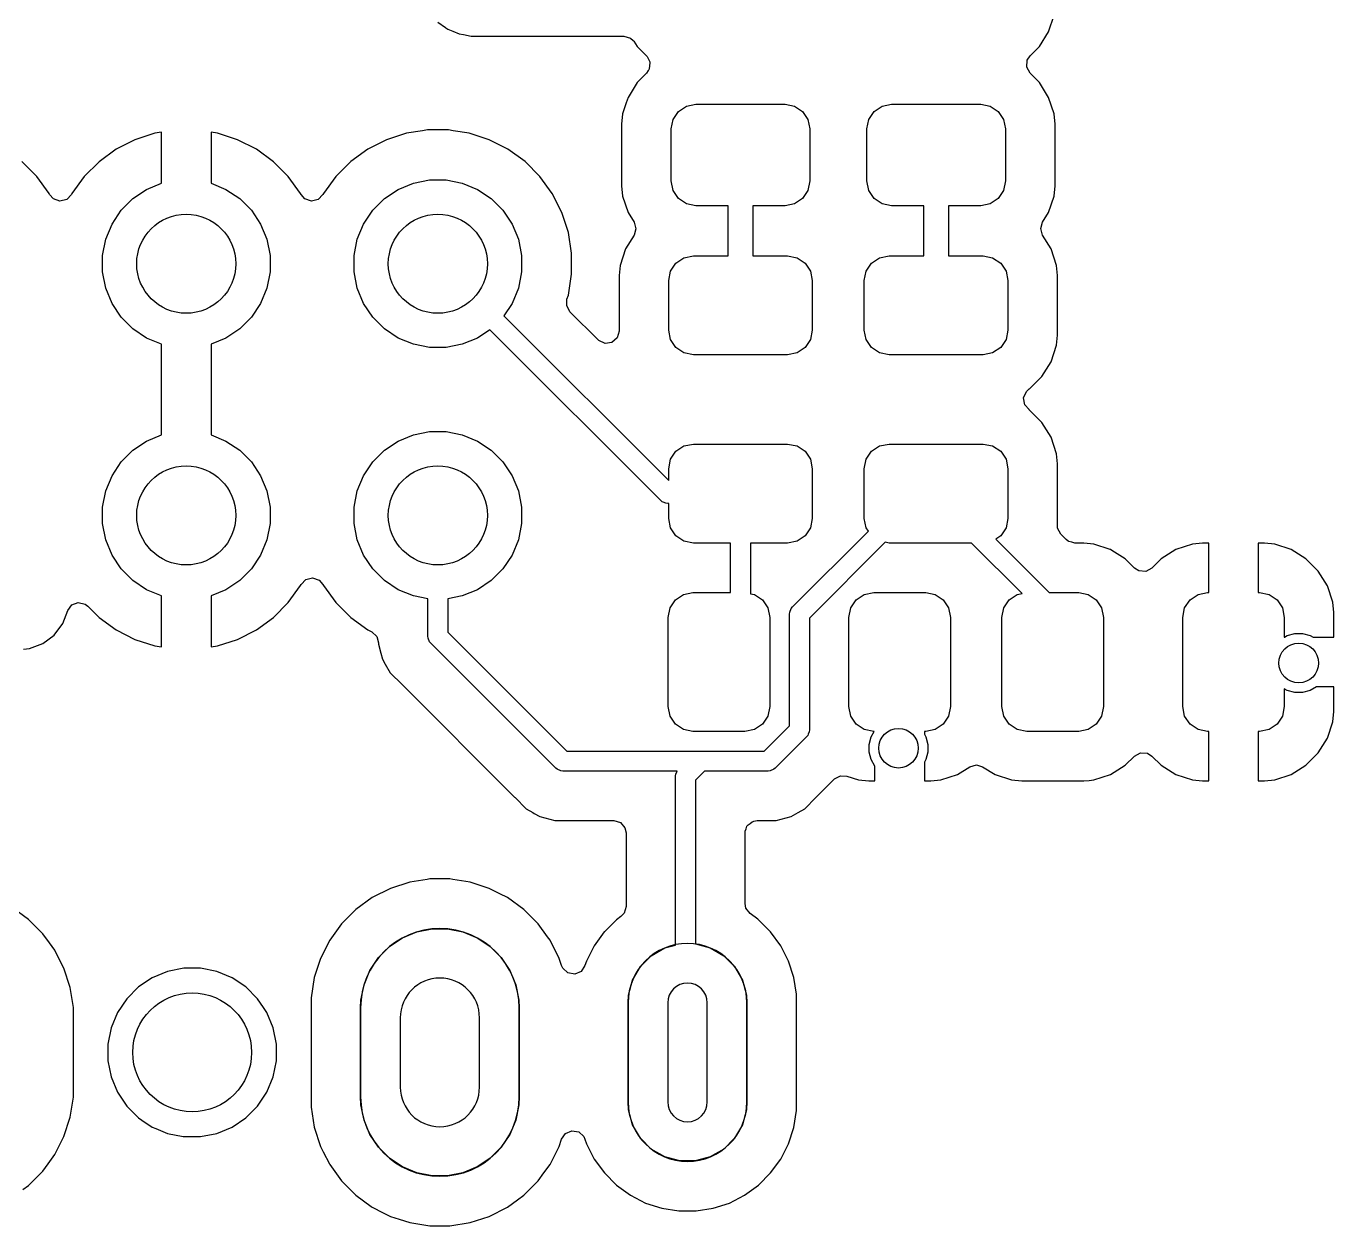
# Model space of a CAD drawing. Header units: inches. Extents: x 1.91 to 4.47, y -4.27 to -2.07.
# Drawn here: x 2.53 to 3.05, y -3.967 to -3.49 of the extents above; entities that cross this region are included whole.
import ezdxf

# ---------------------------------------------------------------- set-up
doc = ezdxf.new("R2010")
doc.units = ezdxf.units.IN
doc.header["$MEASUREMENT"] = 0
doc.layers.add('BLACK', color=250, linetype='CONTINUOUS')

msp = doc.modelspace()

# ---------------------------------------------------------------- linework, layer by layer
at = {"layer": 'BLACK', "linetype": 'CONTINUOUS'}
for p, q in [((2.93641, -3.4921), (2.93858, -3.48554)), ((2.69365, -3.48832), (2.69668, -3.49034)), ((2.69668, -3.49034), (2.69691, -3.4905)), ((2.69691, -3.4905), (2.69691, -3.4905)), ((2.69691, -3.4905), (2.69769, -3.49102)), ((2.69769, -3.49102), (2.69769, -3.49102)), ((2.69769, -3.49102), (2.69769, -3.49102)), ((2.69769, -3.49102), (2.69959, -3.4918)), ((2.69959, -3.4918), (2.69959, -3.4918)), ((2.69959, -3.4918), (2.69959, -3.4918)), ((2.69959, -3.4918), (2.70217, -3.49287)), ((2.93278, -3.49798), (2.93641, -3.4921)), ((2.70217, -3.49287), (2.70383, -3.4932)), ((2.70383, -3.4932), (2.70692, -3.49382)), ((2.70692, -3.49382), (2.70692, -3.49382)), ((2.70692, -3.49382), (2.70692, -3.49382)), ((2.70692, -3.49382), (2.70692, -3.49382)), ((2.70692, -3.49382), (2.76763, -3.49382)), ((2.76763, -3.49382), (2.77027, -3.49459)), ((2.77027, -3.49459), (2.77133, -3.49552)), ((2.77133, -3.49552), (2.77159, -3.49581)), ((2.77159, -3.49581), (2.77292, -3.49798)), ((2.77292, -3.49798), (2.77674, -3.50179)), ((2.77674, -3.50179), (2.77686, -3.50193)), ((2.77686, -3.50193), (2.77736, -3.50303)), ((2.77736, -3.50303), (2.77793, -3.50408)), ((2.92797, -3.50341), (2.9291, -3.50167)), ((2.9291, -3.50167), (2.93074, -3.50002)), ((2.93074, -3.50002), (2.93278, -3.49798)), ((2.77731, -3.50749), (2.77661, -3.50857)), ((2.77759, -3.50716), (2.77731, -3.50749)), ((2.77762, -3.50701), (2.77759, -3.50716)), ((2.77773, -3.50682), (2.77762, -3.50701)), ((2.77782, -3.50563), (2.77773, -3.50682)), ((2.77799, -3.50444), (2.77782, -3.50563)), ((2.77793, -3.50408), (2.77792, -3.50427)), ((2.77792, -3.50427), (2.77799, -3.50444)), ((2.92778, -3.50616), (2.92797, -3.50341)), ((2.9291, -3.50857), (2.92778, -3.50616)), ((2.77292, -3.51226), (2.7693, -3.51814)), ((2.77661, -3.50857), (2.77292, -3.51226)), ((2.93278, -3.51226), (2.9291, -3.50857)), ((2.93641, -3.51814), (2.93278, -3.51226)), ((2.7693, -3.51814), (2.76857, -3.52034)), ((2.7693, -3.51814), (2.7693, -3.51814)), ((2.93858, -3.52469), (2.93641, -3.51814)), ((2.76857, -3.52034), (2.76713, -3.52469)), ((2.78717, -3.52694), (2.7893, -3.52375)), ((2.7893, -3.52375), (2.79249, -3.52162)), ((2.79249, -3.52162), (2.79626, -3.52087)), ((2.79626, -3.52087), (2.83169, -3.52087)), ((2.83169, -3.52087), (2.83546, -3.52162)), ((2.83546, -3.52162), (2.83865, -3.52375)), ((2.83865, -3.52375), (2.84079, -3.52694)), ((2.86492, -3.52694), (2.86706, -3.52375)), ((2.86706, -3.52375), (2.87025, -3.52162)), ((2.87025, -3.52162), (2.87402, -3.52087)), ((2.87402, -3.52087), (2.90945, -3.52087)), ((2.90945, -3.52087), (2.91322, -3.52162)), ((2.91322, -3.52162), (2.91641, -3.52375)), ((2.91641, -3.52375), (2.91854, -3.52694)), ((2.76713, -3.52469), (2.76671, -3.52874)), ((2.76671, -3.52874), (2.76671, -3.55335)), ((2.76713, -3.52469), (2.76713, -3.52469)), ((2.76713, -3.52469), (2.76713, -3.52469)), ((2.78642, -3.53071), (2.78717, -3.52694)), ((2.84079, -3.52694), (2.84154, -3.53071)), ((2.86417, -3.53071), (2.86492, -3.52694)), ((2.91854, -3.52694), (2.91929, -3.53071)), ((2.939, -3.52874), (2.93858, -3.52469)), ((2.939, -3.55335), (2.939, -3.52874)), ((2.58125, -3.53241), (2.5733, -3.535)), ((2.58386, -3.532), (2.58125, -3.53241)), ((2.58386, -3.55228), (2.58386, -3.532)), ((2.58386, -3.532), (2.58386, -3.532)), ((2.60615, -3.53241), (2.60354, -3.532)), ((2.60354, -3.532), (2.60354, -3.55228)), ((2.6141, -3.535), (2.60615, -3.53241)), ((2.68125, -3.53239), (2.67329, -3.53498)), ((2.6876, -3.53139), (2.68125, -3.53239)), ((2.68952, -3.53108), (2.6876, -3.53139)), ((2.69789, -3.53108), (2.68952, -3.53108)), ((2.6998, -3.53139), (2.69789, -3.53108)), ((2.70615, -3.53239), (2.6998, -3.53139)), ((2.71411, -3.53498), (2.70615, -3.53239)), ((2.70615, -3.53239), (2.70615, -3.53239)), ((2.70615, -3.53239), (2.70615, -3.53239)), ((2.78642, -3.55138), (2.78642, -3.53071)), ((2.84154, -3.53071), (2.84154, -3.55138)), ((2.86417, -3.55138), (2.86417, -3.53071)), ((2.91929, -3.53071), (2.91929, -3.55138)), ((2.56584, -3.53879), (2.55908, -3.54371)), ((2.5733, -3.535), (2.56584, -3.53879)), ((2.62156, -3.53879), (2.6141, -3.535)), ((2.62833, -3.54371), (2.62156, -3.53879)), ((2.66583, -3.53878), (2.65906, -3.5437)), ((2.67329, -3.53498), (2.66583, -3.53878)), ((2.72157, -3.53878), (2.71411, -3.53498)), ((2.71411, -3.53498), (2.71411, -3.53498)), ((2.71411, -3.53498), (2.71411, -3.53498)), ((2.72834, -3.5437), (2.72157, -3.53878)), ((2.53426, -3.54961), (2.52834, -3.5437)), ((2.55908, -3.54371), (2.55316, -3.54963)), ((2.55908, -3.54371), (2.55908, -3.54371)), ((2.63424, -3.54963), (2.62833, -3.54371)), ((2.62833, -3.54371), (2.62833, -3.54371)), ((2.65906, -3.5437), (2.65315, -3.54961)), ((2.73426, -3.54961), (2.72834, -3.5437)), ((2.53918, -3.55639), (2.53426, -3.54961)), ((2.55316, -3.54963), (2.54824, -3.5564)), ((2.55316, -3.54963), (2.55316, -3.54963)), ((2.63916, -3.5564), (2.63424, -3.54963)), ((2.63424, -3.54963), (2.63424, -3.54963)), ((2.65315, -3.54961), (2.64823, -3.55639)), ((2.73918, -3.55639), (2.73426, -3.54961)), ((2.57247, -3.55838), (2.57793, -3.55474)), ((2.57793, -3.55474), (2.58386, -3.55228)), ((2.60354, -3.55228), (2.60948, -3.55474)), ((2.60948, -3.55474), (2.61493, -3.55838)), ((2.67247, -3.55838), (2.67793, -3.55474)), ((2.67793, -3.55474), (2.68399, -3.55223)), ((2.68399, -3.55223), (2.69042, -3.55095)), ((2.69042, -3.55095), (2.69698, -3.55095)), ((2.69698, -3.55095), (2.70342, -3.55223)), ((2.70342, -3.55223), (2.70948, -3.55474)), ((2.70948, -3.55474), (2.71493, -3.55838)), ((2.76671, -3.55335), (2.76671, -3.55335)), ((2.76671, -3.55335), (2.76713, -3.55739)), ((2.78717, -3.55514), (2.78642, -3.55138)), ((2.84154, -3.55138), (2.84079, -3.55514)), ((2.86492, -3.55514), (2.86417, -3.55138)), ((2.91929, -3.55138), (2.91854, -3.55514)), ((2.93858, -3.55739), (2.939, -3.55335)), ((2.53936, -3.55675), (2.53918, -3.55639)), ((2.53918, -3.55639), (2.53918, -3.55639)), ((2.53918, -3.55639), (2.53918, -3.55639)), ((2.5409, -3.55853), (2.53936, -3.55675)), ((2.5435, -3.55941), (2.5409, -3.55853)), ((2.54617, -3.55875), (2.5435, -3.55941)), ((2.54806, -3.55675), (2.54617, -3.55875)), ((2.54824, -3.5564), (2.54806, -3.55675)), ((2.56783, -3.56302), (2.57247, -3.55838)), ((2.61493, -3.55838), (2.61957, -3.56302)), ((2.63934, -3.55675), (2.63916, -3.5564)), ((2.64088, -3.55853), (2.63934, -3.55675)), ((2.64348, -3.55941), (2.64088, -3.55853)), ((2.64615, -3.55875), (2.64348, -3.55941)), ((2.64804, -3.55675), (2.64615, -3.55875)), ((2.64823, -3.55639), (2.64804, -3.55675)), ((2.66783, -3.56302), (2.67247, -3.55838)), ((2.71493, -3.55838), (2.71957, -3.56302)), ((2.74297, -3.56384), (2.73918, -3.55639)), ((2.73918, -3.55639), (2.73918, -3.55639)), ((2.73918, -3.55639), (2.73918, -3.55639)), ((2.76713, -3.55739), (2.76713, -3.55739)), ((2.76713, -3.55739), (2.7693, -3.56395)), ((2.7893, -3.55834), (2.78717, -3.55514)), ((2.79249, -3.56047), (2.7893, -3.55834)), ((2.83865, -3.55834), (2.83546, -3.56047)), ((2.84079, -3.55514), (2.83865, -3.55834)), ((2.86706, -3.55834), (2.86492, -3.55514)), ((2.87025, -3.56047), (2.86706, -3.55834)), ((2.91641, -3.55834), (2.91322, -3.56047)), ((2.91854, -3.55514), (2.91641, -3.55834)), ((2.93641, -3.56395), (2.93858, -3.55739)), ((2.56419, -3.56848), (2.56783, -3.56302)), ((2.61957, -3.56302), (2.62321, -3.56848)), ((2.66419, -3.56848), (2.66783, -3.56302)), ((2.71957, -3.56302), (2.72321, -3.56848)), ((2.74556, -3.5718), (2.74297, -3.56384)), ((2.7693, -3.56395), (2.7693, -3.56395)), ((2.7693, -3.56395), (2.77167, -3.5678)), ((2.79626, -3.56122), (2.79249, -3.56047)), ((2.80906, -3.56122), (2.79626, -3.56122)), ((2.80906, -3.5811), (2.80906, -3.56122)), ((2.83169, -3.56122), (2.8189, -3.56122)), ((2.8189, -3.56122), (2.8189, -3.5811)), ((2.83546, -3.56047), (2.83169, -3.56122)), ((2.87402, -3.56122), (2.87025, -3.56047)), ((2.88681, -3.56122), (2.87402, -3.56122)), ((2.88681, -3.5811), (2.88681, -3.56122)), ((2.90945, -3.56122), (2.89665, -3.56122)), ((2.89665, -3.56122), (2.89665, -3.5811)), ((2.91322, -3.56047), (2.90945, -3.56122)), ((2.93403, -3.5678), (2.93641, -3.56395)), ((2.56168, -3.57454), (2.56419, -3.56848)), ((2.62321, -3.56848), (2.62572, -3.57454)), ((2.66168, -3.57454), (2.66419, -3.56848)), ((2.72321, -3.56848), (2.72572, -3.57454)), ((2.77167, -3.5678), (2.7724, -3.57045)), ((2.7724, -3.57045), (2.77167, -3.57293)), ((2.93331, -3.57027), (2.93403, -3.5678)), ((2.93403, -3.57293), (2.93331, -3.57027)), ((2.5604, -3.58097), (2.56168, -3.57454)), ((2.62572, -3.57454), (2.627, -3.58097)), ((2.6604, -3.58097), (2.66168, -3.57454)), ((2.72572, -3.57454), (2.727, -3.58097)), ((2.74687, -3.58007), (2.74556, -3.5718)), ((2.77167, -3.57293), (2.76831, -3.57837)), ((2.93739, -3.57837), (2.93403, -3.57293)), ((2.5604, -3.58753), (2.5604, -3.58097)), ((2.627, -3.58097), (2.627, -3.58753)), ((2.6604, -3.58753), (2.6604, -3.58097)), ((2.727, -3.58097), (2.727, -3.58753)), ((2.74687, -3.58844), (2.74687, -3.58007)), ((2.76831, -3.57837), (2.76722, -3.58166)), ((2.76831, -3.57837), (2.76831, -3.57837)), ((2.93957, -3.58493), (2.93739, -3.57837)), ((2.76614, -3.58493), (2.76573, -3.58898)), ((2.76722, -3.58166), (2.76614, -3.58493)), ((2.76614, -3.58493), (2.76614, -3.58493)), ((2.76614, -3.58493), (2.76614, -3.58493)), ((2.78618, -3.58718), (2.78832, -3.58399)), ((2.78832, -3.58399), (2.79151, -3.58185)), ((2.79151, -3.58185), (2.79528, -3.5811)), ((2.79528, -3.5811), (2.80906, -3.5811)), ((2.8189, -3.5811), (2.83268, -3.5811)), ((2.83268, -3.5811), (2.83644, -3.58185)), ((2.83644, -3.58185), (2.83964, -3.58399)), ((2.83964, -3.58399), (2.84177, -3.58718)), ((2.86394, -3.58718), (2.86607, -3.58399)), ((2.86607, -3.58399), (2.86926, -3.58185)), ((2.86926, -3.58185), (2.87303, -3.5811)), ((2.87303, -3.5811), (2.88681, -3.5811)), ((2.89665, -3.5811), (2.91043, -3.5811)), ((2.91043, -3.5811), (2.9142, -3.58185)), ((2.9142, -3.58185), (2.91739, -3.58399)), ((2.91739, -3.58399), (2.91953, -3.58718)), ((2.93998, -3.58898), (2.93957, -3.58493)), ((2.56168, -3.59397), (2.5604, -3.58753)), ((2.627, -3.58753), (2.62572, -3.59397)), ((2.66168, -3.59397), (2.6604, -3.58753)), ((2.727, -3.58753), (2.72572, -3.59397)), ((2.74556, -3.5967), (2.74687, -3.58844)), ((2.76573, -3.58898), (2.76573, -3.61106)), ((2.78543, -3.59094), (2.78618, -3.58718)), ((2.78543, -3.61063), (2.78543, -3.59094)), ((2.84177, -3.58718), (2.84252, -3.59094)), ((2.84252, -3.59094), (2.84252, -3.61063)), ((2.86319, -3.59094), (2.86394, -3.58718)), ((2.86319, -3.61063), (2.86319, -3.59094)), ((2.91953, -3.58718), (2.92028, -3.59094)), ((2.92028, -3.59094), (2.92028, -3.61063)), ((2.93998, -3.6126), (2.93998, -3.58898)), ((2.56419, -3.60003), (2.56168, -3.59397)), ((2.62572, -3.59397), (2.62321, -3.60003)), ((2.66419, -3.60003), (2.66168, -3.59397)), ((2.72572, -3.59397), (2.72321, -3.60003)), ((2.56783, -3.60548), (2.56419, -3.60003)), ((2.62321, -3.60003), (2.61957, -3.60548)), ((2.66783, -3.60548), (2.66419, -3.60003)), ((2.72321, -3.60003), (2.71994, -3.60492)), ((2.74489, -3.60091), (2.74502, -3.59837)), ((2.74621, -3.60333), (2.74489, -3.60091)), ((2.74502, -3.59837), (2.74556, -3.5967)), ((2.57247, -3.61012), (2.56783, -3.60548)), ((2.61957, -3.60548), (2.61493, -3.61012)), ((2.67247, -3.61012), (2.66783, -3.60548)), ((2.71994, -3.60492), (2.78543, -3.67042)), ((2.75739, -3.61451), (2.74621, -3.60333)), ((2.57793, -3.61377), (2.57247, -3.61012)), ((2.61493, -3.61012), (2.60948, -3.61377)), ((2.67793, -3.61377), (2.67247, -3.61012)), ((2.71437, -3.61049), (2.70948, -3.61377)), ((2.78226, -3.67837), (2.71437, -3.61049)), ((2.76573, -3.61106), (2.76495, -3.6137)), ((2.78618, -3.6144), (2.78543, -3.61063)), ((2.84252, -3.61063), (2.84177, -3.6144)), ((2.86394, -3.6144), (2.86319, -3.61063)), ((2.92028, -3.61063), (2.91953, -3.6144)), ((2.58386, -3.61622), (2.57793, -3.61377)), ((2.58386, -3.65228), (2.58386, -3.61622)), ((2.60948, -3.61377), (2.60354, -3.61622)), ((2.60354, -3.61622), (2.60354, -3.65228)), ((2.68399, -3.61628), (2.67793, -3.61377)), ((2.69042, -3.61756), (2.68399, -3.61628)), ((2.70342, -3.61628), (2.69698, -3.61756)), ((2.70948, -3.61377), (2.70342, -3.61628)), ((2.75765, -3.61475), (2.75739, -3.61451)), ((2.76015, -3.61589), (2.75765, -3.61475)), ((2.76287, -3.6155), (2.76015, -3.61589)), ((2.76495, -3.6137), (2.76287, -3.6155)), ((2.78832, -3.61759), (2.78618, -3.6144)), ((2.84177, -3.6144), (2.83964, -3.61759)), ((2.86607, -3.61759), (2.86394, -3.6144)), ((2.91953, -3.6144), (2.91739, -3.61759)), ((2.93739, -3.6232), (2.93957, -3.61665)), ((2.93957, -3.61665), (2.93998, -3.6126)), ((2.69698, -3.61756), (2.69042, -3.61756)), ((2.79151, -3.61972), (2.78832, -3.61759)), ((2.79528, -3.62047), (2.79151, -3.61972)), ((2.83268, -3.62047), (2.79528, -3.62047)), ((2.83644, -3.61972), (2.83268, -3.62047)), ((2.83964, -3.61759), (2.83644, -3.61972)), ((2.86926, -3.61972), (2.86607, -3.61759)), ((2.87303, -3.62047), (2.86926, -3.61972)), ((2.91043, -3.62047), (2.87303, -3.62047)), ((2.9142, -3.61972), (2.91043, -3.62047)), ((2.91739, -3.61759), (2.9142, -3.61972)), ((2.93377, -3.62908), (2.93739, -3.6232)), ((2.92888, -3.63397), (2.93352, -3.62933)), ((2.93352, -3.62933), (2.93377, -3.62908)), ((2.92649, -3.63758), (2.92759, -3.63506)), ((2.92693, -3.6403), (2.92649, -3.63758)), ((2.92759, -3.63506), (2.92877, -3.63403)), ((2.92877, -3.63403), (2.92888, -3.63397)), ((2.92867, -3.64223), (2.92693, -3.6403)), ((2.92866, -3.64224), (2.92867, -3.64223)), ((2.92871, -3.64228), (2.92866, -3.64224)), ((2.92877, -3.64234), (2.92871, -3.64228)), ((2.92888, -3.64241), (2.92877, -3.64234)), ((2.93377, -3.6473), (2.92888, -3.64241)), ((2.93739, -3.65318), (2.93377, -3.6473)), ((2.57793, -3.65474), (2.58386, -3.65228)), ((2.60354, -3.65228), (2.60948, -3.65474)), ((2.67793, -3.65474), (2.68399, -3.65223)), ((2.68399, -3.65223), (2.69042, -3.65095)), ((2.69042, -3.65095), (2.69698, -3.65095)), ((2.69698, -3.65095), (2.70342, -3.65223)), ((2.70342, -3.65223), (2.70948, -3.65474)), ((2.93957, -3.65973), (2.93739, -3.65318)), ((2.56783, -3.66302), (2.57247, -3.65838)), ((2.57247, -3.65838), (2.57793, -3.65474)), ((2.60948, -3.65474), (2.61493, -3.65838)), ((2.61493, -3.65838), (2.61957, -3.66302)), ((2.66783, -3.66302), (2.67247, -3.65838)), ((2.67247, -3.65838), (2.67793, -3.65474)), ((2.70948, -3.65474), (2.71493, -3.65838)), ((2.71493, -3.65838), (2.71957, -3.66302)), ((2.78618, -3.66198), (2.78832, -3.65879)), ((2.78832, -3.65879), (2.79151, -3.65665)), ((2.79151, -3.65665), (2.79528, -3.65591)), ((2.79528, -3.65591), (2.83268, -3.65591)), ((2.83268, -3.65591), (2.83644, -3.65665)), ((2.83644, -3.65665), (2.83964, -3.65879)), ((2.83964, -3.65879), (2.84177, -3.66198)), ((2.86394, -3.66198), (2.86607, -3.65879)), ((2.86607, -3.65879), (2.86926, -3.65665)), ((2.86926, -3.65665), (2.87303, -3.65591)), ((2.87303, -3.65591), (2.91043, -3.65591)), ((2.91043, -3.65591), (2.9142, -3.65665)), ((2.9142, -3.65665), (2.91739, -3.65879)), ((2.91739, -3.65879), (2.91953, -3.66198)), ((2.56419, -3.66848), (2.56783, -3.66302)), ((2.61957, -3.66302), (2.62321, -3.66848)), ((2.66419, -3.66848), (2.66783, -3.66302)), ((2.71957, -3.66302), (2.72321, -3.66848)), ((2.78543, -3.66575), (2.78618, -3.66198)), ((2.84177, -3.66198), (2.84252, -3.66575)), ((2.86319, -3.66575), (2.86394, -3.66198)), ((2.91953, -3.66198), (2.92028, -3.66575)), ((2.93998, -3.66378), (2.93957, -3.65973)), ((2.93998, -3.67067), (2.93998, -3.66378)), ((2.56168, -3.67454), (2.56419, -3.66848)), ((2.62321, -3.66848), (2.62572, -3.67454)), ((2.66168, -3.67454), (2.66419, -3.66848)), ((2.72321, -3.66848), (2.72572, -3.67454)), ((2.78543, -3.67042), (2.78543, -3.66575)), ((2.84252, -3.66575), (2.84252, -3.68543)), ((2.86319, -3.68543), (2.86319, -3.66575)), ((2.92028, -3.66575), (2.92028, -3.68543)), ((2.5604, -3.68097), (2.56168, -3.67454)), ((2.62572, -3.67454), (2.627, -3.68097)), ((2.6604, -3.68097), (2.66168, -3.67454)), ((2.72572, -3.67454), (2.727, -3.68097)), ((2.93998, -3.6874), (2.93998, -3.67067)), ((2.78285, -3.67886), (2.78226, -3.67837)), ((2.78327, -3.67904), (2.78285, -3.67886)), ((2.78427, -3.67945), (2.78327, -3.67904)), ((2.78504, -3.67953), (2.78427, -3.67945)), ((2.78543, -3.67953), (2.78504, -3.67953)), ((2.78543, -3.68543), (2.78543, -3.67953)), ((2.5604, -3.68753), (2.5604, -3.68097)), ((2.627, -3.68097), (2.627, -3.68753)), ((2.6604, -3.68753), (2.6604, -3.68097)), ((2.727, -3.68097), (2.727, -3.68753)), ((2.56168, -3.69397), (2.5604, -3.68753)), ((2.627, -3.68753), (2.62572, -3.69397)), ((2.66168, -3.69397), (2.6604, -3.68753)), ((2.727, -3.68753), (2.72572, -3.69397)), ((2.78618, -3.6892), (2.78543, -3.68543)), ((2.78832, -3.69239), (2.78618, -3.6892)), ((2.84177, -3.6892), (2.83964, -3.69239)), ((2.84252, -3.68543), (2.84177, -3.6892)), ((2.86394, -3.6892), (2.86319, -3.68543)), ((2.86479, -3.69048), (2.86394, -3.6892)), ((2.91953, -3.6892), (2.91739, -3.69239)), ((2.92028, -3.68543), (2.91953, -3.6892)), ((2.93994, -3.68782), (2.93998, -3.6874)), ((2.94002, -3.68935), (2.93994, -3.68782)), ((2.94134, -3.69177), (2.94002, -3.68935)), ((2.56419, -3.70003), (2.56168, -3.69397)), ((2.62572, -3.69397), (2.62321, -3.70003)), ((2.66419, -3.70003), (2.66168, -3.69397)), ((2.72572, -3.69397), (2.72321, -3.70003)), ((2.79151, -3.69453), (2.78832, -3.69239)), ((2.79528, -3.69528), (2.79151, -3.69453)), ((2.81004, -3.69528), (2.79528, -3.69528)), ((2.81004, -3.71496), (2.81004, -3.69528)), ((2.83268, -3.69528), (2.81791, -3.69528)), ((2.81791, -3.69528), (2.81791, -3.71539)), ((2.83644, -3.69453), (2.83268, -3.69528)), ((2.83462, -3.72065), (2.86479, -3.69048)), ((2.83964, -3.69239), (2.83644, -3.69453)), ((2.87144, -3.69496), (2.84134, -3.72507)), ((2.87303, -3.69528), (2.87144, -3.69496)), ((2.90585, -3.69528), (2.87303, -3.69528)), ((2.9259, -3.71533), (2.90585, -3.69528)), ((2.91739, -3.69239), (2.91542, -3.69371)), ((2.91542, -3.69371), (2.93667, -3.71496)), ((2.9434, -3.69383), (2.94134, -3.69177)), ((2.94421, -3.69448), (2.9434, -3.69383)), ((2.94432, -3.69451), (2.94421, -3.69448)), ((2.94451, -3.69466), (2.94432, -3.69451)), ((2.9457, -3.69492), (2.94451, -3.69466)), ((2.94685, -3.69526), (2.9457, -3.69492)), ((2.95039, -3.69526), (2.94685, -3.69526)), ((2.95444, -3.69567), (2.95039, -3.69526)), ((2.95039, -3.69526), (2.95039, -3.69526)), ((2.99764, -3.69528), (2.99359, -3.69569)), ((3.0001, -3.69528), (2.99764, -3.69528)), ((2.99764, -3.69528), (2.99764, -3.69528)), ((3.0001, -3.71496), (3.0001, -3.69528)), ((3.0001, -3.69528), (3.0001, -3.69528)), ((3.02224, -3.69528), (3.01978, -3.69528)), ((3.01978, -3.69528), (3.01978, -3.71496)), ((3.02629, -3.69569), (3.02224, -3.69528)), ((2.56783, -3.70548), (2.56419, -3.70003)), ((2.62321, -3.70003), (2.61957, -3.70548)), ((2.66783, -3.70548), (2.66419, -3.70003)), ((2.72321, -3.70003), (2.71957, -3.70548)), ((2.96092, -3.69782), (2.95444, -3.69567)), ((2.95444, -3.69567), (2.95444, -3.69567)), ((2.961, -3.69784), (2.96092, -3.69782)), ((2.96162, -3.69823), (2.961, -3.69784)), ((2.961, -3.69784), (2.961, -3.69784)), ((2.96688, -3.70147), (2.96162, -3.69823)), ((2.98704, -3.69786), (2.98117, -3.70148)), ((2.99359, -3.69569), (2.98704, -3.69786)), ((2.98704, -3.69786), (2.98704, -3.69786)), ((3.03284, -3.69786), (3.02629, -3.69569)), ((3.02629, -3.69569), (3.02629, -3.69569)), ((3.03871, -3.70148), (3.03284, -3.69786)), ((3.03284, -3.69786), (3.03284, -3.69786)), ((2.57247, -3.71012), (2.56783, -3.70548)), ((2.61957, -3.70548), (2.61493, -3.71012)), ((2.67247, -3.71012), (2.66783, -3.70548)), ((2.71957, -3.70548), (2.71493, -3.71012)), ((2.97058, -3.70517), (2.96688, -3.70147)), ((2.96688, -3.70147), (2.96688, -3.70147)), ((2.97232, -3.70629), (2.97058, -3.70517)), ((2.97748, -3.70517), (2.97507, -3.70649)), ((2.98117, -3.70148), (2.97748, -3.70517)), ((3.0436, -3.70636), (3.03871, -3.70148)), ((2.57793, -3.71377), (2.57247, -3.71012)), ((2.61493, -3.71012), (2.60948, -3.71377)), ((2.63934, -3.71175), (2.64123, -3.70975)), ((2.64123, -3.70975), (2.6439, -3.70909)), ((2.6439, -3.70909), (2.6465, -3.70998)), ((2.6465, -3.70998), (2.64804, -3.71175)), ((2.67793, -3.71377), (2.67247, -3.71012)), ((2.71493, -3.71012), (2.70948, -3.71377)), ((2.97507, -3.70649), (2.97232, -3.70629)), ((3.04722, -3.71224), (3.0436, -3.70636)), ((2.58386, -3.71622), (2.57793, -3.71377)), ((2.60948, -3.71377), (2.60354, -3.71622)), ((2.63424, -3.71888), (2.63916, -3.71211)), ((2.63916, -3.71211), (2.63934, -3.71175)), ((2.64804, -3.71175), (2.64823, -3.71212)), ((2.64823, -3.71212), (2.65315, -3.71889)), ((2.68399, -3.71628), (2.67793, -3.71377)), ((2.70948, -3.71377), (2.70342, -3.71628)), ((2.78812, -3.71784), (2.79131, -3.71571)), ((2.79131, -3.71571), (2.79508, -3.71496)), ((2.79508, -3.71496), (2.81004, -3.71496)), ((2.81791, -3.71539), (2.81951, -3.71571)), ((2.81951, -3.71571), (2.82271, -3.71784)), ((2.85997, -3.71784), (2.86316, -3.71571)), ((2.86316, -3.71571), (2.86693, -3.71496)), ((2.86693, -3.71496), (2.8876, -3.71496)), ((2.8876, -3.71496), (2.89136, -3.71571)), ((2.89136, -3.71571), (2.89456, -3.71784)), ((2.9208, -3.71784), (2.92399, -3.71571)), ((2.92399, -3.71571), (2.9259, -3.71533)), ((2.93667, -3.71496), (2.94843, -3.71496)), ((2.94843, -3.71496), (2.95219, -3.71571)), ((2.95219, -3.71571), (2.95538, -3.71784)), ((2.99265, -3.71784), (2.99584, -3.71571)), ((2.99584, -3.71571), (2.99961, -3.71496)), ((2.99961, -3.71496), (3.0001, -3.71496)), ((3.01978, -3.71496), (3.02028, -3.71496)), ((3.02028, -3.71496), (3.02404, -3.71571)), ((3.02404, -3.71571), (3.02724, -3.71784)), ((3.04939, -3.71879), (3.04722, -3.71224)), ((3.04722, -3.71224), (3.04722, -3.71224)), ((2.54657, -3.72206), (2.54822, -3.71986)), ((2.54822, -3.71986), (2.5508, -3.7189)), ((2.5508, -3.7189), (2.55349, -3.71948)), ((2.55349, -3.71948), (2.5546, -3.72032)), ((2.5546, -3.72032), (2.55908, -3.72479)), ((2.58386, -3.73651), (2.58386, -3.71622)), ((2.60354, -3.71622), (2.60354, -3.73651)), ((2.62833, -3.72479), (2.63424, -3.71888)), ((2.63424, -3.71888), (2.63424, -3.71888)), ((2.65315, -3.71889), (2.65315, -3.71889)), ((2.65315, -3.71889), (2.65906, -3.72481)), ((2.68976, -3.71742), (2.68399, -3.71628)), ((2.68976, -3.73228), (2.68976, -3.71742)), ((2.70342, -3.71628), (2.69764, -3.71742)), ((2.69764, -3.71742), (2.69764, -3.73065)), ((2.78524, -3.7248), (2.78599, -3.72104)), ((2.78599, -3.72104), (2.78812, -3.71784)), ((2.82271, -3.71784), (2.82484, -3.72104)), ((2.82484, -3.72104), (2.82559, -3.7248)), ((2.83354, -3.72267), (2.83413, -3.72125)), ((2.83413, -3.72125), (2.83462, -3.72065)), ((2.85709, -3.7248), (2.85784, -3.72104)), ((2.85784, -3.72104), (2.85997, -3.71784)), ((2.89456, -3.71784), (2.89669, -3.72104)), ((2.89669, -3.72104), (2.89744, -3.7248)), ((2.91791, -3.7248), (2.91866, -3.72104)), ((2.91866, -3.72104), (2.9208, -3.71784)), ((2.95538, -3.71784), (2.95752, -3.72104)), ((2.95752, -3.72104), (2.95827, -3.7248)), ((2.98976, -3.7248), (2.99051, -3.72104)), ((2.99051, -3.72104), (2.99265, -3.71784)), ((3.02724, -3.71784), (3.02937, -3.72104)), ((3.02937, -3.72104), (3.03012, -3.7248)), ((3.0498, -3.72284), (3.04939, -3.71879)), ((2.54464, -3.72726), (2.54657, -3.72206)), ((2.55908, -3.72479), (2.55908, -3.72479)), ((2.55908, -3.72479), (2.56584, -3.72971)), ((2.62156, -3.72971), (2.62833, -3.72479)), ((2.62833, -3.72479), (2.62833, -3.72479)), ((2.65906, -3.72481), (2.66583, -3.72973)), ((2.78524, -3.76024), (2.78524, -3.7248)), ((2.82559, -3.7248), (2.82559, -3.76024)), ((2.83346, -3.72344), (2.83354, -3.72267)), ((2.83346, -3.76785), (2.83346, -3.72344)), ((2.84134, -3.72507), (2.84134, -3.76948)), ((2.85709, -3.76024), (2.85709, -3.7248)), ((2.89744, -3.7248), (2.89744, -3.76024)), ((2.91791, -3.76024), (2.91791, -3.7248)), ((2.95827, -3.7248), (2.95827, -3.76024)), ((2.98976, -3.76024), (2.98976, -3.7248)), ((3.03012, -3.7248), (3.03012, -3.73268)), ((3.0498, -3.73268), (3.0498, -3.72284)), ((3.0498, -3.72284), (3.0498, -3.72284)), ((2.54124, -3.73179), (2.54464, -3.72726)), ((2.56584, -3.72971), (2.5733, -3.73351)), ((2.6141, -3.73351), (2.62156, -3.72971)), ((2.66583, -3.72973), (2.66739, -3.73052)), ((2.66739, -3.73052), (2.66939, -3.73241)), ((2.69764, -3.73065), (2.74494, -3.77795)), ((3.03131, -3.732), (3.03429, -3.7312)), ((3.03429, -3.7312), (3.03737, -3.7312)), ((3.03737, -3.7312), (3.04035, -3.732)), ((2.5314, -3.73717), (2.53671, -3.73519)), ((2.53671, -3.73519), (2.54124, -3.73179)), ((2.5733, -3.73351), (2.58125, -3.73609)), ((2.58125, -3.73609), (2.58386, -3.73651)), ((2.60354, -3.73651), (2.60615, -3.73609)), ((2.60615, -3.73609), (2.6141, -3.73351)), ((2.60615, -3.73609), (2.60615, -3.73609)), ((2.66939, -3.73241), (2.67006, -3.73487)), ((2.67006, -3.73487), (2.67006, -3.7354)), ((2.67006, -3.7354), (2.67006, -3.7354)), ((2.67006, -3.7354), (2.67006, -3.7354)), ((2.67006, -3.7354), (2.67102, -3.73898)), ((2.68984, -3.73305), (2.68976, -3.73228)), ((2.69043, -3.73447), (2.68984, -3.73305)), ((2.69092, -3.73507), (2.69043, -3.73447)), ((2.74052, -3.78467), (2.69092, -3.73507)), ((3.03012, -3.73268), (3.03014, -3.73268)), ((3.03014, -3.73268), (3.03131, -3.732)), ((3.04035, -3.732), (3.04152, -3.73268)), ((3.04152, -3.73268), (3.0498, -3.73268)), ((2.52905, -3.73742), (2.5314, -3.73717)), ((2.67102, -3.73898), (2.67167, -3.74141)), ((2.67167, -3.74141), (2.67167, -3.74141)), ((2.67167, -3.74141), (2.6728, -3.74336)), ((2.6728, -3.74336), (2.6728, -3.74336)), ((2.6728, -3.74336), (2.67478, -3.7468)), ((2.67478, -3.7468), (2.67478, -3.7468)), ((2.67478, -3.7468), (2.67946, -3.75148)), ((2.67946, -3.75148), (2.67946, -3.75148)), ((2.67946, -3.75148), (2.72422, -3.79624)), ((3.04288, -3.75236), (3.04035, -3.75383)), ((3.0498, -3.75236), (3.04288, -3.75236)), ((3.0498, -3.7622), (3.0498, -3.75236)), ((3.03131, -3.75383), (3.03012, -3.75314)), ((3.03012, -3.75314), (3.03012, -3.76024)), ((3.03429, -3.75462), (3.03131, -3.75383)), ((3.03737, -3.75462), (3.03429, -3.75462)), ((3.04035, -3.75383), (3.03737, -3.75462)), ((2.78599, -3.764), (2.78524, -3.76024)), ((2.82559, -3.76024), (2.82484, -3.764)), ((2.85784, -3.764), (2.85709, -3.76024)), ((2.89744, -3.76024), (2.89669, -3.764)), ((2.91866, -3.764), (2.91791, -3.76024)), ((2.95827, -3.76024), (2.95752, -3.764)), ((2.99051, -3.764), (2.98976, -3.76024)), ((3.03012, -3.76024), (3.02937, -3.764)), ((3.04939, -3.76625), (3.0498, -3.7622)), ((2.78812, -3.7672), (2.78599, -3.764)), ((2.79131, -3.76933), (2.78812, -3.7672)), ((2.82271, -3.7672), (2.81951, -3.76933)), ((2.82484, -3.764), (2.82271, -3.7672)), ((2.82336, -3.77795), (2.83346, -3.76785)), ((2.85997, -3.7672), (2.85784, -3.764)), ((2.86316, -3.76933), (2.85997, -3.7672)), ((2.89456, -3.7672), (2.89136, -3.76933)), ((2.89669, -3.764), (2.89456, -3.7672)), ((2.9208, -3.7672), (2.91866, -3.764)), ((2.92399, -3.76933), (2.9208, -3.7672)), ((2.95538, -3.7672), (2.95219, -3.76933)), ((2.95752, -3.764), (2.95538, -3.7672)), ((2.99265, -3.7672), (2.99051, -3.764)), ((2.99584, -3.76933), (2.99265, -3.7672)), ((3.02724, -3.7672), (3.02404, -3.76933)), ((3.02937, -3.764), (3.02724, -3.7672)), ((3.04722, -3.7728), (3.04939, -3.76625)), ((3.04939, -3.76625), (3.04939, -3.76625)), ((2.79508, -3.77008), (2.79131, -3.76933)), ((2.81575, -3.77008), (2.79508, -3.77008)), ((2.81951, -3.76933), (2.81575, -3.77008)), ((2.84019, -3.77226), (2.82777, -3.78467)), ((2.84068, -3.77167), (2.84019, -3.77226)), ((2.84089, -3.77115), (2.84068, -3.77167)), ((2.84126, -3.77025), (2.84089, -3.77115)), ((2.84134, -3.76948), (2.84126, -3.77025)), ((2.86693, -3.77008), (2.86316, -3.76933)), ((2.86506, -3.77523), (2.86586, -3.77225)), ((2.86586, -3.77225), (2.86711, -3.77008)), ((2.86711, -3.77008), (2.86693, -3.77008)), ((2.8876, -3.77008), (2.88711, -3.77008)), ((2.88711, -3.77008), (2.88711, -3.77125)), ((2.88711, -3.77125), (2.88768, -3.77225)), ((2.89136, -3.76933), (2.8876, -3.77008)), ((2.88768, -3.77225), (2.88848, -3.77523)), ((2.92776, -3.77008), (2.92399, -3.76933)), ((2.94843, -3.77008), (2.92776, -3.77008)), ((2.95219, -3.76933), (2.94843, -3.77008)), ((2.99961, -3.77008), (2.99584, -3.76933)), ((3.0001, -3.77008), (2.99961, -3.77008)), ((3.0001, -3.78976), (3.0001, -3.77008)), ((3.02028, -3.77008), (3.01978, -3.77008)), ((3.01978, -3.77008), (3.01978, -3.78976)), ((3.02404, -3.76933), (3.02028, -3.77008)), ((3.0436, -3.77867), (3.04722, -3.7728)), ((3.04722, -3.7728), (3.04722, -3.7728)), ((2.74494, -3.77795), (2.79803, -3.77795)), ((2.79803, -3.77795), (2.82336, -3.77795)), ((2.86506, -3.77831), (2.86506, -3.77523)), ((2.86586, -3.78129), (2.86506, -3.77831)), ((2.88848, -3.77831), (2.88768, -3.78129)), ((2.88848, -3.77523), (2.88848, -3.77831)), ((2.8674, -3.78396), (2.86586, -3.78129)), ((2.88768, -3.78129), (2.88711, -3.78229)), ((2.88711, -3.78229), (2.88711, -3.78976)), ((2.9051, -3.78414), (2.90775, -3.78341)), ((2.90775, -3.78341), (2.91022, -3.78414)), ((2.961, -3.7872), (2.96688, -3.78357)), ((2.96688, -3.78357), (2.97058, -3.77987)), ((2.97058, -3.77987), (2.97299, -3.77855)), ((2.97299, -3.77855), (2.97574, -3.77875)), ((2.97574, -3.77875), (2.97748, -3.77987)), ((2.97748, -3.77987), (2.98117, -3.78356)), ((2.98117, -3.78356), (2.98704, -3.78718)), ((3.03284, -3.78718), (3.03871, -3.78356)), ((3.03871, -3.78356), (3.0436, -3.77867)), ((2.74112, -3.78516), (2.74052, -3.78467)), ((2.74254, -3.78575), (2.74112, -3.78516)), ((2.74331, -3.78583), (2.74254, -3.78575)), ((2.78876, -3.78583), (2.74331, -3.78583)), ((2.78819, -3.7878), (2.78826, -3.78703)), ((2.78819, -3.85497), (2.78819, -3.7878)), ((2.78826, -3.78703), (2.78876, -3.78583)), ((2.79966, -3.78583), (2.79606, -3.78943)), ((2.82499, -3.78583), (2.79966, -3.78583)), ((2.82576, -3.78575), (2.82499, -3.78583)), ((2.82718, -3.78516), (2.82576, -3.78575)), ((2.82777, -3.78467), (2.82718, -3.78516)), ((2.85131, -3.789), (2.85373, -3.78768)), ((2.85373, -3.78768), (2.8563, -3.78782)), ((2.8563, -3.78782), (2.86092, -3.78935)), ((2.86742, -3.78398), (2.8674, -3.78396)), ((2.86742, -3.78976), (2.86742, -3.78398)), ((2.89361, -3.78935), (2.90016, -3.78718)), ((2.90016, -3.78718), (2.9051, -3.78414)), ((2.90016, -3.78718), (2.90016, -3.78718)), ((2.91022, -3.78414), (2.91518, -3.7872)), ((2.91518, -3.7872), (2.92174, -3.78937)), ((2.95444, -3.78937), (2.961, -3.7872)), ((2.98704, -3.78718), (2.98704, -3.78718)), ((2.98704, -3.78718), (2.99359, -3.78935)), ((3.02629, -3.78935), (3.03284, -3.78718)), ((3.03284, -3.78718), (3.03284, -3.78718)), ((2.79606, -3.78943), (2.79606, -3.85455)), ((2.84431, -3.796), (2.85131, -3.789)), ((2.86092, -3.78935), (2.86092, -3.78935)), ((2.86092, -3.78935), (2.86496, -3.78976)), ((2.86496, -3.78976), (2.86742, -3.78976)), ((2.86742, -3.78976), (2.86742, -3.78976)), ((2.88711, -3.78976), (2.88957, -3.78976)), ((2.88957, -3.78976), (2.89361, -3.78935)), ((2.88957, -3.78976), (2.88957, -3.78976)), ((2.92174, -3.78937), (2.92579, -3.78978)), ((2.92579, -3.78978), (2.95039, -3.78978)), ((2.95039, -3.78978), (2.95261, -3.78956)), ((2.95039, -3.78978), (2.95039, -3.78978)), ((2.95039, -3.78978), (2.95039, -3.78978)), ((2.95261, -3.78956), (2.95444, -3.78937)), ((2.99359, -3.78935), (2.99359, -3.78935)), ((2.99359, -3.78935), (2.99764, -3.78976)), ((2.99764, -3.78976), (3.0001, -3.78976)), ((3.0001, -3.78976), (3.0001, -3.78976)), ((3.01978, -3.78976), (3.02224, -3.78976)), ((3.02224, -3.78976), (3.02629, -3.78935)), ((3.02224, -3.78976), (3.02224, -3.78976)), ((2.72422, -3.79624), (2.72422, -3.79624)), ((2.72422, -3.79624), (2.72439, -3.79641)), ((2.72439, -3.79641), (2.72439, -3.79641)), ((2.72439, -3.79641), (2.72879, -3.80081)), ((2.83951, -3.80081), (2.84391, -3.79641)), ((2.84391, -3.79641), (2.84431, -3.796)), ((2.84391, -3.79641), (2.84391, -3.79641)), ((2.84431, -3.796), (2.84431, -3.796)), ((2.72879, -3.80081), (2.7314, -3.80231)), ((2.7314, -3.80231), (2.73201, -3.80267)), ((2.73201, -3.80267), (2.73418, -3.80392)), ((2.73418, -3.80392), (2.73418, -3.80392)), ((2.73418, -3.80392), (2.74019, -3.80553)), ((2.8281, -3.80553), (2.83412, -3.80392)), ((2.83412, -3.80392), (2.8369, -3.80231)), ((2.8369, -3.80231), (2.83951, -3.80081)), ((2.74019, -3.80553), (2.74642, -3.80553)), ((2.74642, -3.80553), (2.7636, -3.80553)), ((2.7636, -3.80553), (2.76624, -3.80631)), ((2.76624, -3.80631), (2.76804, -3.80839)), ((2.76804, -3.80839), (2.76848, -3.81041)), ((2.81582, -3.80972), (2.81625, -3.80877)), ((2.81625, -3.80877), (2.81654, -3.80777)), ((2.81654, -3.80777), (2.81681, -3.80754)), ((2.81681, -3.80754), (2.81696, -3.80722)), ((2.81696, -3.80722), (2.81784, -3.80665)), ((2.81784, -3.80665), (2.81862, -3.80597)), ((2.81862, -3.80597), (2.81904, -3.80588)), ((2.81904, -3.80588), (2.81927, -3.80573)), ((2.81927, -3.80573), (2.82065, -3.80553)), ((2.82065, -3.80553), (2.82158, -3.80553)), ((2.82158, -3.80553), (2.82158, -3.80553)), ((2.82158, -3.80553), (2.82188, -3.80553)), ((2.82188, -3.80553), (2.8281, -3.80553)), ((2.8281, -3.80553), (2.8281, -3.80553)), ((2.76848, -3.81041), (2.76848, -3.83966)), ((2.81577, -3.81041), (2.81587, -3.81007)), ((2.81577, -3.83852), (2.81577, -3.81041)), ((2.81587, -3.81007), (2.81582, -3.80972)), ((2.6825, -3.82998), (2.67483, -3.83247)), ((2.6895, -3.82887), (2.6825, -3.82998)), ((2.69046, -3.82872), (2.6895, -3.82887)), ((2.69852, -3.82872), (2.69046, -3.82872)), ((2.69961, -3.82889), (2.69852, -3.82872)), ((2.70648, -3.82998), (2.69961, -3.82889)), ((2.71414, -3.83247), (2.70648, -3.82998)), ((2.67483, -3.83247), (2.66765, -3.83613)), ((2.71837, -3.83463), (2.71414, -3.83247)), ((2.72132, -3.83613), (2.71837, -3.83463)), ((2.53099, -3.8448), (2.52447, -3.84007)), ((2.66113, -3.84087), (2.65543, -3.84657)), ((2.66765, -3.83613), (2.66113, -3.84087)), ((2.72784, -3.84087), (2.72132, -3.83613)), ((2.72132, -3.83613), (2.72132, -3.83613)), ((2.72132, -3.83613), (2.72132, -3.83613)), ((2.73354, -3.84657), (2.72784, -3.84087)), ((2.76848, -3.83966), (2.76771, -3.8423)), ((2.8161, -3.84029), (2.81577, -3.83852)), ((2.81778, -3.84246), (2.8161, -3.84029)), ((2.53669, -3.8505), (2.53099, -3.8448)), ((2.76469, -3.8449), (2.75987, -3.84973)), ((2.76647, -3.84361), (2.76469, -3.8449)), ((2.76771, -3.8423), (2.76647, -3.84361)), ((2.82086, -3.84471), (2.81778, -3.84246)), ((2.82114, -3.8449), (2.82086, -3.84471)), ((2.82596, -3.84973), (2.82114, -3.8449)), ((2.53929, -3.85408), (2.53669, -3.8505)), ((2.65543, -3.84657), (2.6507, -3.85309)), ((2.67964, -3.85214), (2.68535, -3.84978)), ((2.68535, -3.84978), (2.6914, -3.84858)), ((2.6914, -3.84858), (2.69758, -3.84858)), ((2.69758, -3.84858), (2.70363, -3.84978)), ((2.70363, -3.84978), (2.70934, -3.85214)), ((2.73726, -3.85169), (2.73354, -3.84657)), ((2.75985, -3.84975), (2.75586, -3.85524)), ((2.75987, -3.84973), (2.75985, -3.84975)), ((2.75987, -3.84973), (2.75987, -3.84973)), ((2.75987, -3.84973), (2.75987, -3.84973)), ((2.82997, -3.85524), (2.82596, -3.84973)), ((2.54143, -3.85702), (2.53929, -3.85408)), ((2.6507, -3.85309), (2.64704, -3.86027)), ((2.67014, -3.85994), (2.67451, -3.85557)), ((2.67451, -3.85557), (2.67964, -3.85214)), ((2.70934, -3.85214), (2.71447, -3.85557)), ((2.71447, -3.85557), (2.71883, -3.85994)), ((2.73828, -3.85309), (2.73726, -3.85169)), ((2.74194, -3.86027), (2.73828, -3.85309)), ((2.75586, -3.85524), (2.75276, -3.86132)), ((2.77853, -3.85921), (2.78387, -3.85613)), ((2.78387, -3.85613), (2.78819, -3.85497)), ((2.79606, -3.85455), (2.80195, -3.85613)), ((2.80195, -3.85613), (2.80729, -3.85921)), ((2.83307, -3.86132), (2.82997, -3.85524)), ((2.54308, -3.86027), (2.54143, -3.85702)), ((2.54509, -3.8642), (2.54308, -3.86027)), ((2.64704, -3.86027), (2.64455, -3.86793)), ((2.66671, -3.86507), (2.67014, -3.85994)), ((2.71883, -3.85994), (2.72227, -3.86507)), ((2.74288, -3.86316), (2.74194, -3.86027)), ((2.75276, -3.86132), (2.75216, -3.86316)), ((2.77417, -3.86357), (2.77853, -3.85921)), ((2.80729, -3.85921), (2.81165, -3.86357)), ((2.83517, -3.86781), (2.83307, -3.86132)), ((2.54758, -3.87187), (2.54509, -3.8642)), ((2.5863, -3.86544), (2.5802, -3.86796)), ((2.59276, -3.86415), (2.5863, -3.86544)), ((2.5863, -3.86544), (2.5863, -3.86544)), ((2.59277, -3.86415), (2.59276, -3.86415)), ((2.59936, -3.86415), (2.59277, -3.86415)), ((2.60583, -3.86544), (2.59936, -3.86415)), ((2.59936, -3.86415), (2.59936, -3.86415)), ((2.61192, -3.86796), (2.60583, -3.86544)), ((2.60583, -3.86544), (2.60583, -3.86544)), ((2.66435, -3.87078), (2.66671, -3.86507)), ((2.72227, -3.86507), (2.72463, -3.87078)), ((2.74334, -3.86417), (2.74288, -3.86316)), ((2.74537, -3.86603), (2.74334, -3.86417)), ((2.74808, -3.8665), (2.74537, -3.86603)), ((2.75061, -3.86543), (2.74808, -3.8665)), ((2.75216, -3.86316), (2.75061, -3.86543)), ((2.77109, -3.86891), (2.77417, -3.86357)), ((2.81165, -3.86357), (2.81474, -3.86891)), ((2.54832, -3.87658), (2.54758, -3.87187)), ((2.57472, -3.87163), (2.57005, -3.87629)), ((2.5802, -3.86796), (2.57472, -3.87163)), ((2.61741, -3.87163), (2.61192, -3.86796)), ((2.62207, -3.87629), (2.61741, -3.87163)), ((2.64455, -3.86793), (2.64329, -3.87589)), ((2.66314, -3.87683), (2.66435, -3.87078)), ((2.72463, -3.87078), (2.72583, -3.87683)), ((2.76949, -3.87487), (2.77109, -3.86891)), ((2.81474, -3.86891), (2.81633, -3.87487)), ((2.83624, -3.87454), (2.83517, -3.86781)), ((2.54884, -3.87983), (2.54832, -3.87658)), ((2.57005, -3.87629), (2.56639, -3.88178)), ((2.62443, -3.87983), (2.62207, -3.87629)), ((2.64329, -3.87589), (2.64329, -3.91938)), ((2.66299, -3.87992), (2.66314, -3.87683)), ((2.72583, -3.87683), (2.72598, -3.87992)), ((2.76929, -3.87795), (2.76949, -3.87487)), ((2.81633, -3.87487), (2.81654, -3.87795)), ((2.83624, -3.92073), (2.83624, -3.87454)), ((2.54884, -3.89434), (2.54884, -3.87983)), ((2.56639, -3.88178), (2.56387, -3.88787)), ((2.62574, -3.88178), (2.62443, -3.87983)), ((2.62826, -3.88787), (2.62574, -3.88178)), ((2.66299, -3.91535), (2.66299, -3.87992)), ((2.66299, -3.87992), (2.66299, -3.91535)), ((2.72598, -3.87992), (2.72598, -3.91535)), ((2.72598, -3.91535), (2.72598, -3.87992)), ((2.76929, -3.91732), (2.76929, -3.87795)), ((2.76929, -3.87795), (2.76929, -3.91732)), ((2.81654, -3.87795), (2.81654, -3.91732)), ((2.81654, -3.91732), (2.81654, -3.87795)), ((2.56387, -3.88787), (2.56258, -3.89434)), ((2.56387, -3.88787), (2.56387, -3.88787)), ((2.62955, -3.89434), (2.62826, -3.88787)), ((2.54884, -3.91545), (2.54884, -3.89434)), ((2.56258, -3.89434), (2.56258, -3.90094)), ((2.62955, -3.90094), (2.62955, -3.89434)), ((2.56258, -3.90094), (2.56387, -3.9074)), ((2.62826, -3.9074), (2.62955, -3.90094)), ((2.56387, -3.9074), (2.56387, -3.9074)), ((2.56387, -3.9074), (2.56639, -3.9135)), ((2.62574, -3.9135), (2.62826, -3.9074)), ((2.56639, -3.9135), (2.57005, -3.91898)), ((2.62207, -3.91898), (2.62574, -3.9135)), ((2.54758, -3.92341), (2.54884, -3.91545)), ((2.66314, -3.91844), (2.66299, -3.91535)), ((2.66435, -3.9245), (2.66314, -3.91844)), ((2.72583, -3.91844), (2.72463, -3.9245)), ((2.72598, -3.91535), (2.72583, -3.91844)), ((2.76949, -3.92041), (2.76929, -3.91732)), ((2.81654, -3.91732), (2.81633, -3.92041)), ((2.54509, -3.93107), (2.54758, -3.92341)), ((2.57005, -3.91898), (2.57472, -3.92365)), ((2.57472, -3.92365), (2.57604, -3.92453)), ((2.61192, -3.92731), (2.61741, -3.92365)), ((2.61741, -3.92365), (2.62207, -3.91898)), ((2.64329, -3.91938), (2.64455, -3.92734)), ((2.77109, -3.92636), (2.76949, -3.92041)), ((2.81633, -3.92041), (2.81474, -3.92636)), ((2.83517, -3.92747), (2.83624, -3.92073)), ((2.57604, -3.92453), (2.5802, -3.92731)), ((2.5802, -3.92731), (2.5802, -3.92731)), ((2.5802, -3.92731), (2.5802, -3.92731)), ((2.5802, -3.92731), (2.58158, -3.92788)), ((2.58158, -3.92788), (2.5863, -3.92984)), ((2.60583, -3.92984), (2.61192, -3.92731)), ((2.64455, -3.92734), (2.64704, -3.93501)), ((2.66671, -3.9302), (2.66435, -3.9245)), ((2.72463, -3.9245), (2.72227, -3.9302)), ((2.74443, -3.92985), (2.74696, -3.92877)), ((2.74696, -3.92877), (2.74967, -3.92924)), ((2.77417, -3.9317), (2.77109, -3.92636)), ((2.81474, -3.92636), (2.81165, -3.9317)), ((2.83307, -3.93395), (2.83517, -3.92747)), ((2.54143, -3.93825), (2.54509, -3.93107)), ((2.5863, -3.92984), (2.59251, -3.93107)), ((2.59251, -3.93107), (2.59276, -3.93112)), ((2.59276, -3.93112), (2.59277, -3.93112)), ((2.59277, -3.93112), (2.59277, -3.93112)), ((2.59277, -3.93112), (2.59936, -3.93112)), ((2.59936, -3.93112), (2.60583, -3.92984)), ((2.59936, -3.93112), (2.59936, -3.93112)), ((2.67014, -3.93534), (2.66671, -3.9302)), ((2.72227, -3.9302), (2.71883, -3.93534)), ((2.74194, -3.93501), (2.74288, -3.93212)), ((2.74288, -3.93212), (2.74443, -3.92985)), ((2.74967, -3.92924), (2.7517, -3.9311)), ((2.7517, -3.9311), (2.75216, -3.93212)), ((2.75216, -3.93212), (2.75276, -3.93395)), ((2.75276, -3.93395), (2.75586, -3.94003)), ((2.77853, -3.93606), (2.77417, -3.9317)), ((2.81165, -3.9317), (2.80729, -3.93606)), ((2.82997, -3.94003), (2.83307, -3.93395)), ((2.53877, -3.94191), (2.54143, -3.93825)), ((2.64704, -3.93501), (2.64814, -3.93718)), ((2.64814, -3.93718), (2.65059, -3.94198)), ((2.67451, -3.9397), (2.67014, -3.93534)), ((2.71883, -3.93534), (2.71447, -3.9397)), ((2.73828, -3.94219), (2.74194, -3.93501)), ((2.78387, -3.93915), (2.77853, -3.93606)), ((2.78983, -3.94074), (2.78387, -3.93915)), ((2.80195, -3.93915), (2.796, -3.94074)), ((2.80729, -3.93606), (2.80195, -3.93915)), ((2.53099, -3.95047), (2.53669, -3.94477)), ((2.53669, -3.94477), (2.53877, -3.94191)), ((2.53669, -3.94477), (2.53669, -3.94477)), ((2.53669, -3.94477), (2.53669, -3.94477)), ((2.65059, -3.94198), (2.6507, -3.94219)), ((2.6507, -3.94219), (2.65543, -3.94871)), ((2.67964, -3.94313), (2.67451, -3.9397)), ((2.68535, -3.94549), (2.67964, -3.94313)), ((2.70934, -3.94313), (2.70363, -3.94549)), ((2.71447, -3.9397), (2.70934, -3.94313)), ((2.73584, -3.94555), (2.73828, -3.94219)), ((2.75586, -3.94003), (2.75987, -3.94555)), ((2.796, -3.94074), (2.78983, -3.94074)), ((2.82596, -3.94555), (2.82997, -3.94003)), ((2.65543, -3.94871), (2.66113, -3.95441)), ((2.6914, -3.9467), (2.68535, -3.94549)), ((2.69758, -3.9467), (2.6914, -3.9467)), ((2.70363, -3.94549), (2.69758, -3.9467)), ((2.72784, -3.95441), (2.73354, -3.94871)), ((2.73354, -3.94871), (2.73584, -3.94555)), ((2.73354, -3.94871), (2.73354, -3.94871)), ((2.73354, -3.94871), (2.73354, -3.94871)), ((2.75987, -3.94555), (2.76469, -3.95037)), ((2.82114, -3.95037), (2.82596, -3.94555)), ((2.52871, -3.95213), (2.53099, -3.95047)), ((2.53099, -3.95047), (2.53099, -3.95047)), ((2.53099, -3.95047), (2.53099, -3.95047)), ((2.66113, -3.95441), (2.66723, -3.95884)), ((2.72539, -3.95619), (2.72784, -3.95441)), ((2.72784, -3.95441), (2.72784, -3.95441)), ((2.72784, -3.95441), (2.72784, -3.95441)), ((2.76469, -3.95037), (2.77021, -3.95438)), ((2.77021, -3.95438), (2.77628, -3.95748)), ((2.80955, -3.95748), (2.81562, -3.95438)), ((2.81562, -3.95438), (2.82114, -3.95037)), ((2.66723, -3.95884), (2.66765, -3.95915)), ((2.66765, -3.95915), (2.67199, -3.96136)), ((2.71414, -3.9628), (2.72132, -3.95915)), ((2.72132, -3.95915), (2.72539, -3.95619)), ((2.77628, -3.95748), (2.78277, -3.95958)), ((2.78277, -3.95958), (2.7895, -3.96065)), ((2.79632, -3.96065), (2.80306, -3.95958)), ((2.80306, -3.95958), (2.80955, -3.95748)), ((2.67199, -3.96136), (2.67483, -3.9628)), ((2.67483, -3.9628), (2.67483, -3.9628)), ((2.67483, -3.9628), (2.67483, -3.9628)), ((2.67483, -3.9628), (2.67836, -3.96395)), ((2.67836, -3.96395), (2.6825, -3.96529)), ((2.6825, -3.96529), (2.68648, -3.96592)), ((2.69852, -3.96656), (2.70648, -3.96529)), ((2.70648, -3.96529), (2.71414, -3.9628)), ((2.7895, -3.96065), (2.7895, -3.96065)), ((2.7895, -3.96065), (2.79632, -3.96065)), ((2.79632, -3.96065), (2.79632, -3.96065)), ((2.68648, -3.96592), (2.69046, -3.96656)), ((2.69046, -3.96656), (2.69046, -3.96656)), ((2.69046, -3.96656), (2.69852, -3.96656)), ((2.69852, -3.96656), (2.69852, -3.96656))]:
    msp.add_line(p, q, dxfattribs=at)
at = {"layer": 'BLACK'}
for centre, radius in [((2.5937, -3.58425), 0.01969), ((2.6937, -3.58425), 0.01969), ((2.5937, -3.68425), 0.01969), ((2.6937, -3.68425), 0.01969), ((3.03583, -3.74291), 0.00787), ((2.87677, -3.77677), 0.00787), ((2.59606, -3.89764), 0.02362), ((2.59606, -3.89764), 0.02362)]:
    msp.add_circle(centre, radius, dxfattribs=at)
for centre, radius, start, end in [((2.69449, -3.87992), 0.0315, 0, 180), ((2.79291, -3.87795), 0.02362, 0, 180), ((2.69449, -3.91535), 0.0315, 180, 360), ((2.79291, -3.91732), 0.02362, 180, 360)]:
    msp.add_arc(centre, radius, start, end, dxfattribs=at)
at = {"layer": 'WHITE', "linetype": 'CONTINUOUS'}
for p, q in [((2.78504, -3.87795), (2.78504, -3.91732)), ((2.80079, -3.91732), (2.80079, -3.87795)), ((2.67874, -3.88386), (2.67874, -3.91142)), ((2.71024, -3.91142), (2.71024, -3.88386))]:
    msp.add_line(p, q, dxfattribs=at)
at = {"layer": 'WHITE'}
for centre, radius in [((2.5937, -3.58425), 0.01969), ((2.6937, -3.58425), 0.01969), ((2.5937, -3.68425), 0.01969), ((2.6937, -3.68425), 0.01969), ((3.03583, -3.74291), 0.00787), ((2.87677, -3.77677), 0.00787)]:
    msp.add_circle(centre, radius, dxfattribs=at)
for centre, radius, start, end in [((2.69449, -3.88386), 0.01575, 0, 180), ((2.79291, -3.87795), 0.00787, 0, 180), ((2.69449, -3.91142), 0.01575, 180, 360), ((2.79291, -3.91732), 0.00787, 180, 360)]:
    msp.add_arc(centre, radius, start, end, dxfattribs=at)

doc.saveas('drawing.dxf')
